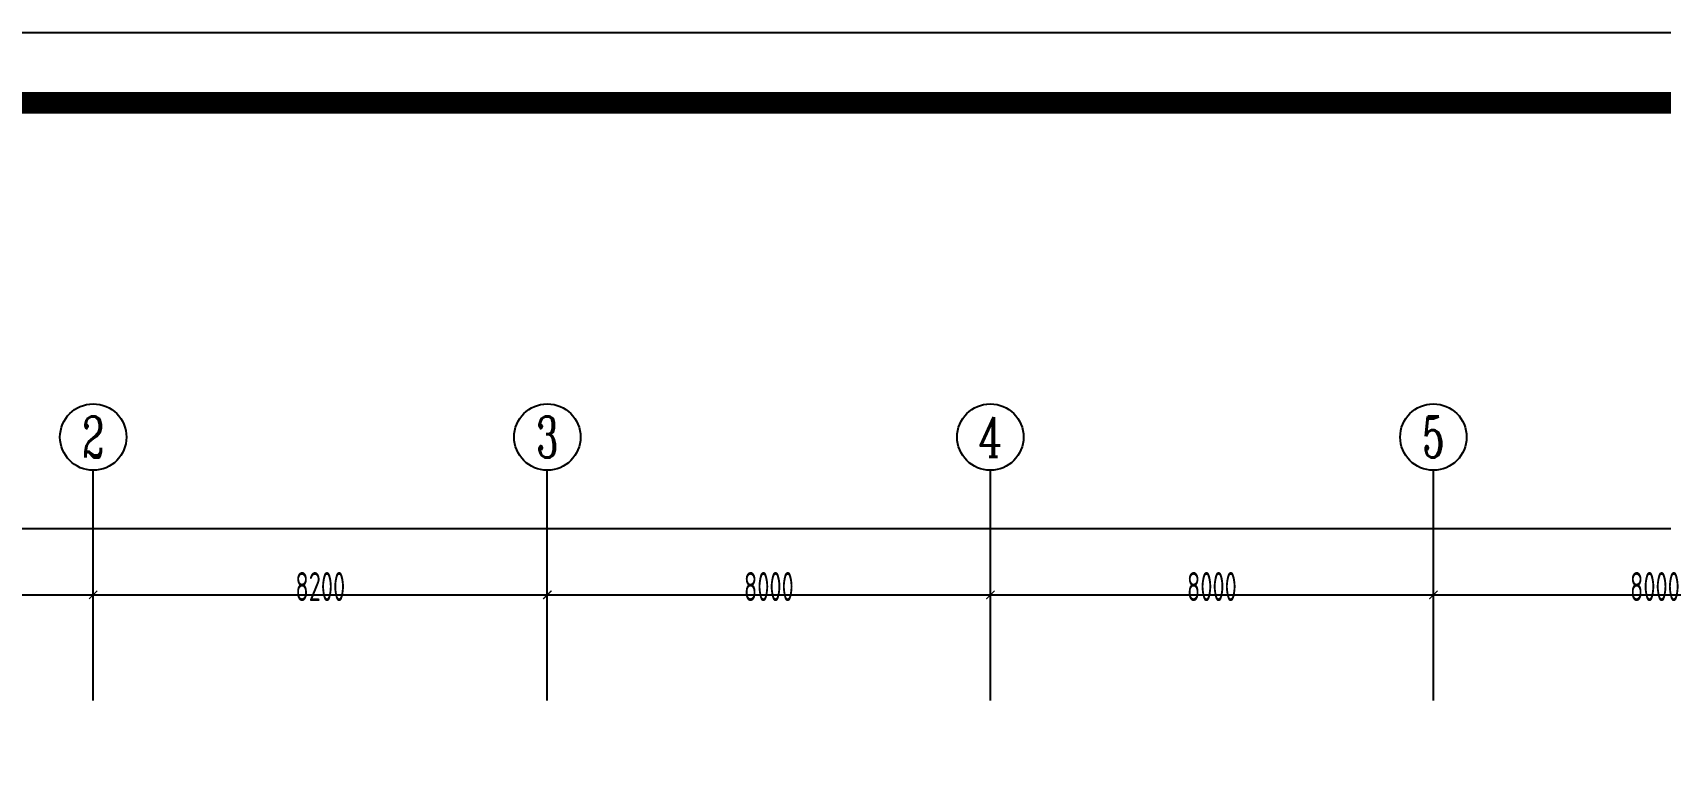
# Model space of a CAD drawing. Header units: inches. Extents: x -584 to 1446124, y -108140 to 99637.
# Drawn here: x 1330139 to 1359534, y 86617 to 99637 of the extents above; entities that cross this region are included whole.
import ezdxf
from ezdxf.enums import TextEntityAlignment as Align

# ---------------------------------------------------------------- set-up
doc = ezdxf.new("R2010")
doc.units = ezdxf.units.IN
doc.header["$MEASUREMENT"] = 0
for name, color, linetype in [('AXIS', 3, 'Continuous'), ('AXIS_TEXT', 7, 'Continuous'), ('外框', 7, 'Continuous')]:
    doc.layers.add(name, color=color, linetype=linetype)
doc.styles.add('_TCH_AXIS', font='COMPLEX', dxfattribs={"bigfont": 'GBCBIG'})
doc.styles.add('_TCH_DIM_T3', font='TSSDENG', dxfattribs={"width": 0.64, "bigfont": 'TSSDCHN'})
doc.styles.add('COMPLEX', font='stylu.ttf')
doc.dimstyles.new('_TCH_ARCH&&150', dxfattribs={"dimtxt": 525, "dimasz": 150, "dimexe": 375, "dimexo": 450, "dimgap": 150, "dimtad": 1, "dimdec": 0, "dimzin": 0, "dimdsep": 46, "dimtxsty": '_TCH_DIM_T3', "dimblk": 'ARCHTICK', "dimcen": 0.09, "dimclrt": 7, "dimazin": 2, "dimtfac": 1, "dimtdec": 0, "dimtix": 1, "dimtmove": 2, "dimatfit": 3, "dimfxl": 0, "dimtolj": 1, "dimtzin": 0, "dimarcsym": 0})

# ---------------------------------------------------------------- blocks, each defined once
blk = doc.blocks.new('_ArchTick')
at = {"color": 0, "linetype": 'ByBlock', "const_width": 0.15}
blk.add_lwpolyline([(-0.5, -0.5), (0.5, 0.5)], dxfattribs=at)
blk = doc.blocks.new('*D74')
at = {"layer": 'AXIS', "color": 0, "lineweight": -2, "transparency": 16777216}
for p, q in [((1323234, 88026), (1323234, 89856)), ((1331234, 88026), (1331234, 89856)), ((1323234, 89481), (1331234, 89481))]:
    blk.add_line(p, q, dxfattribs=at)
at = {"layer": 'Defpoints', "color": 0, "transparency": 16777216}
for p in [(1331234, 89481), (1323234, 87576), (1331234, 87576)]:
    blk.add_point(p, dxfattribs=at)
at = {"layer": 'AXIS', "color": 0, "lineweight": -2, "transparency": 16777216, "xscale": 150, "yscale": 150, "zscale": 150, "rotation": 180}
blk.add_blockref('_ArchTick', (1323234, 89481), dxfattribs=at)
at = {"layer": 'AXIS', "color": 0, "lineweight": -2, "transparency": 16777216, "xscale": 150, "yscale": 150, "zscale": 150}
blk.add_blockref('_ArchTick', (1331234, 89481), dxfattribs=at)
at = {"layer": 'AXIS', "color": 7, "transparency": 16777216, "insert": (1327234, 89631), "char_height": 525, "attachment_point": 5, "style": '_TCH_DIM_T3'}
blk.add_mtext('\\A1;8000', dxfattribs=at)
blk = doc.blocks.new('*D75')
at = {"layer": 'AXIS', "color": 0, "lineweight": -2, "transparency": 16777216}
for p, q in [((1331234, 88026), (1331234, 89856)), ((1339434, 88026), (1339434, 89856)), ((1331234, 89481), (1339434, 89481))]:
    blk.add_line(p, q, dxfattribs=at)
at = {"layer": 'Defpoints', "color": 0, "transparency": 16777216}
for p in [(1339434, 89481), (1331234, 87576), (1339434, 87576)]:
    blk.add_point(p, dxfattribs=at)
at = {"layer": 'AXIS', "color": 0, "lineweight": -2, "transparency": 16777216, "xscale": 150, "yscale": 150, "zscale": 150, "rotation": 180}
blk.add_blockref('_ArchTick', (1331234, 89481), dxfattribs=at)
at = {"layer": 'AXIS', "color": 0, "lineweight": -2, "transparency": 16777216, "xscale": 150, "yscale": 150, "zscale": 150}
blk.add_blockref('_ArchTick', (1339434, 89481), dxfattribs=at)
at = {"layer": 'AXIS', "color": 7, "transparency": 16777216, "insert": (1335334, 89631), "char_height": 525, "attachment_point": 5, "style": '_TCH_DIM_T3'}
blk.add_mtext('\\A1;8200', dxfattribs=at)
blk = doc.blocks.new('*D76')
at = {"layer": 'AXIS', "color": 0, "lineweight": -2, "transparency": 16777216}
for p, q in [((1339434, 88026), (1339434, 89856)), ((1347434, 88026), (1347434, 89856)), ((1339434, 89481), (1347434, 89481))]:
    blk.add_line(p, q, dxfattribs=at)
at = {"layer": 'Defpoints', "color": 0, "transparency": 16777216}
for p in [(1347434, 89481), (1339434, 87576), (1347434, 87576)]:
    blk.add_point(p, dxfattribs=at)
at = {"layer": 'AXIS', "color": 0, "lineweight": -2, "transparency": 16777216, "xscale": 150, "yscale": 150, "zscale": 150, "rotation": 180}
blk.add_blockref('_ArchTick', (1339434, 89481), dxfattribs=at)
at = {"layer": 'AXIS', "color": 0, "lineweight": -2, "transparency": 16777216, "xscale": 150, "yscale": 150, "zscale": 150}
blk.add_blockref('_ArchTick', (1347434, 89481), dxfattribs=at)
at = {"layer": 'AXIS', "color": 7, "transparency": 16777216, "insert": (1343434, 89631), "char_height": 525, "attachment_point": 5, "style": '_TCH_DIM_T3'}
blk.add_mtext('\\A1;8000', dxfattribs=at)
blk = doc.blocks.new('*D77')
at = {"layer": 'AXIS', "color": 0, "lineweight": -2, "transparency": 16777216}
for p, q in [((1347434, 88026), (1347434, 89856)), ((1355434, 88026), (1355434, 89856)), ((1347434, 89481), (1355434, 89481))]:
    blk.add_line(p, q, dxfattribs=at)
at = {"layer": 'Defpoints', "color": 0, "transparency": 16777216}
for p in [(1355434, 89481), (1347434, 87576), (1355434, 87576)]:
    blk.add_point(p, dxfattribs=at)
at = {"layer": 'AXIS', "color": 0, "lineweight": -2, "transparency": 16777216, "xscale": 150, "yscale": 150, "zscale": 150, "rotation": 180}
blk.add_blockref('_ArchTick', (1347434, 89481), dxfattribs=at)
at = {"layer": 'AXIS', "color": 0, "lineweight": -2, "transparency": 16777216, "xscale": 150, "yscale": 150, "zscale": 150}
blk.add_blockref('_ArchTick', (1355434, 89481), dxfattribs=at)
at = {"layer": 'AXIS', "color": 7, "transparency": 16777216, "insert": (1351434, 89631), "char_height": 525, "attachment_point": 5, "style": '_TCH_DIM_T3'}
blk.add_mtext('\\A1;8000', dxfattribs=at)
blk = doc.blocks.new('*D78')
at = {"layer": 'AXIS', "color": 0, "lineweight": -2, "transparency": 16777216}
for p, q in [((1355434, 88026), (1355434, 89856)), ((1363434, 88026), (1363434, 89856)), ((1355434, 89481), (1363434, 89481))]:
    blk.add_line(p, q, dxfattribs=at)
at = {"layer": 'Defpoints', "color": 0, "transparency": 16777216}
for p in [(1363434, 89481), (1355434, 87576), (1363434, 87576)]:
    blk.add_point(p, dxfattribs=at)
at = {"layer": 'AXIS', "color": 0, "lineweight": -2, "transparency": 16777216, "xscale": 150, "yscale": 150, "zscale": 150, "rotation": 180}
blk.add_blockref('_ArchTick', (1355434, 89481), dxfattribs=at)
at = {"layer": 'AXIS', "color": 0, "lineweight": -2, "transparency": 16777216, "xscale": 150, "yscale": 150, "zscale": 150}
blk.add_blockref('_ArchTick', (1363434, 89481), dxfattribs=at)
at = {"layer": 'AXIS', "color": 7, "transparency": 16777216, "insert": (1359434, 89631), "char_height": 525, "attachment_point": 5, "style": '_TCH_DIM_T3'}
blk.add_mtext('\\A1;8000', dxfattribs=at)
blk = doc.blocks.new('*D84')
at = {"layer": 'AXIS', "color": 0, "lineweight": -2, "transparency": 16777216}
for p, q in [((1323134, 88026), (1323134, 91056)), ((1403434, 88026), (1403434, 91056)), ((1323134, 90681), (1403434, 90681))]:
    blk.add_line(p, q, dxfattribs=at)
at = {"layer": 'Defpoints', "color": 0, "transparency": 16777216}
for p in [(1403434, 90681), (1323134, 87576), (1403434, 87576)]:
    blk.add_point(p, dxfattribs=at)
at = {"layer": 'AXIS', "color": 0, "lineweight": -2, "transparency": 16777216, "xscale": 150, "yscale": 150, "zscale": 150, "rotation": 180}
blk.add_blockref('_ArchTick', (1323134, 90681), dxfattribs=at)
at = {"layer": 'AXIS', "color": 0, "lineweight": -2, "transparency": 16777216, "xscale": 150, "yscale": 150, "zscale": 150}
blk.add_blockref('_ArchTick', (1403434, 90681), dxfattribs=at)
at = {"layer": 'AXIS', "color": 7, "transparency": 16777216, "insert": (1363284, 90831), "char_height": 525, "attachment_point": 5, "style": '_TCH_DIM_T3'}
blk.add_mtext('\\A1;80300', dxfattribs=at)
blk = doc.blocks.new('_AXISO')
blk.add_circle((0, 0), 0.5)
at = {"layer": 'AXIS_TEXT', "style": 'COMPLEX', "width": 1.041667}
blk.add_attdef('A', text='', height=0.56, dxfattribs=at).set_placement((-0.25, -0.28), (0.25, -0.28), align=Align.FIT)

msp = doc.modelspace()

# ---------------------------------------------------------------- linework, layer by layer
at = {"layer": 'AXIS'}
for p, q in [((1331234.2, 87576.3), (1331234.2, 91731.2)), ((1339434.2, 87576.3), (1339434.2, 91731.2)), ((1347434.2, 87576.3), (1347434.2, 91731.2)), ((1355434.2, 87576.3), (1355434.2, 91731.2))]:
    msp.add_line(p, q, dxfattribs=at)
at = {"layer": '外框', "lineweight": -2}
msp.add_line((1312186.2, 99636.8), (1446123.6, 99636.8), dxfattribs=at)
at = {"layer": '外框', "lineweight": -2, "const_width": 391.5}
msp.add_lwpolyline([(1317389.8, 7015.2), (1440720.9, 7015.2, 0.4142136), (1444636.1, 10930.4), (1444636.1, 94453.3, 0.4142136), (1440720.9, 98368.5), (1317389.8, 98368.5, 0.4142136), (1313474.6, 94453.3), (1313474.6, 10930.4, 0.4142136)], format="xyb", close=True, dxfattribs=at)

# ---------------------------------------------------------------- block references
at = {"layer": 'AXIS'}
ref = msp.add_blockref('_AXISO', (1331234.2, 92331.2), dxfattribs=dict(at, xscale=1200, yscale=1200, zscale=1200))
ref.add_attrib('A', '2', dxfattribs={"layer": 'AXIS_TEXT', "height": 741.2, "style": '_TCH_AXIS', "width": 0.8}).set_placement((1331036.5, 91960.6), (1331431.8, 91960.6), align=Align.FIT)
ref = msp.add_blockref('_AXISO', (1339434.2, 92331.2), dxfattribs=dict(at, xscale=1200, yscale=1200, zscale=1200))
ref.add_attrib('A', '3', dxfattribs={"layer": 'AXIS_TEXT', "height": 741.2, "style": '_TCH_AXIS', "width": 0.8}).set_placement((1339236.5, 91960.6), (1339631.8, 91960.6), align=Align.FIT)
ref = msp.add_blockref('_AXISO', (1347434.2, 92331.2), dxfattribs=dict(at, xscale=1200, yscale=1200, zscale=1200))
ref.add_attrib('A', '4', dxfattribs={"layer": 'AXIS_TEXT', "height": 717.3, "style": '_TCH_AXIS', "width": 0.8}).set_placement((1347215.6, 91972.5), (1347652.8, 91972.5), align=Align.FIT)
ref = msp.add_blockref('_AXISO', (1355434.2, 92331.2), dxfattribs=dict(at, xscale=1200, yscale=1200, zscale=1200))
ref.add_attrib('A', '5', dxfattribs={"layer": 'AXIS_TEXT', "height": 741.2, "style": '_TCH_AXIS', "width": 0.8}).set_placement((1355236.5, 91960.6), (1355631.8, 91960.6), align=Align.FIT)

# ---------------------------------------------------------------- dimensions: what is measured, and where the dimension line sits
for p1, p2, distance, picture, middle in [((1323134.2, 87576.3), (1403434.2, 87576.3), 3104.8, '*D84', (1363284.2, 90831.2)), ((1323234.2, 87576.3), (1331234.2, 87576.3), 1904.8, '*D74', (1327234.2, 89631.2)), ((1331234.2, 87576.3), (1339434.2, 87576.3), 1904.8, '*D75', (1335334.2, 89631.2)), ((1339434.2, 87576.3), (1347434.2, 87576.3), 1904.8, '*D76', (1343434.2, 89631.2)), ((1347434.2, 87576.3), (1355434.2, 87576.3), 1904.8, '*D77', (1351434.2, 89631.2)), ((1355434.2, 87576.3), (1363434.2, 87576.3), 1904.8, '*D78', (1359434.2, 89631.2))]:
    dim = msp.add_aligned_dim(p1=p1, p2=p2, distance=distance, dimstyle='_TCH_ARCH&&150', dxfattribs=at)
    dim.commit()
    dim.dimension.update_dxf_attribs({"geometry": picture, "text_midpoint": middle})

doc.saveas('drawing.dxf')
